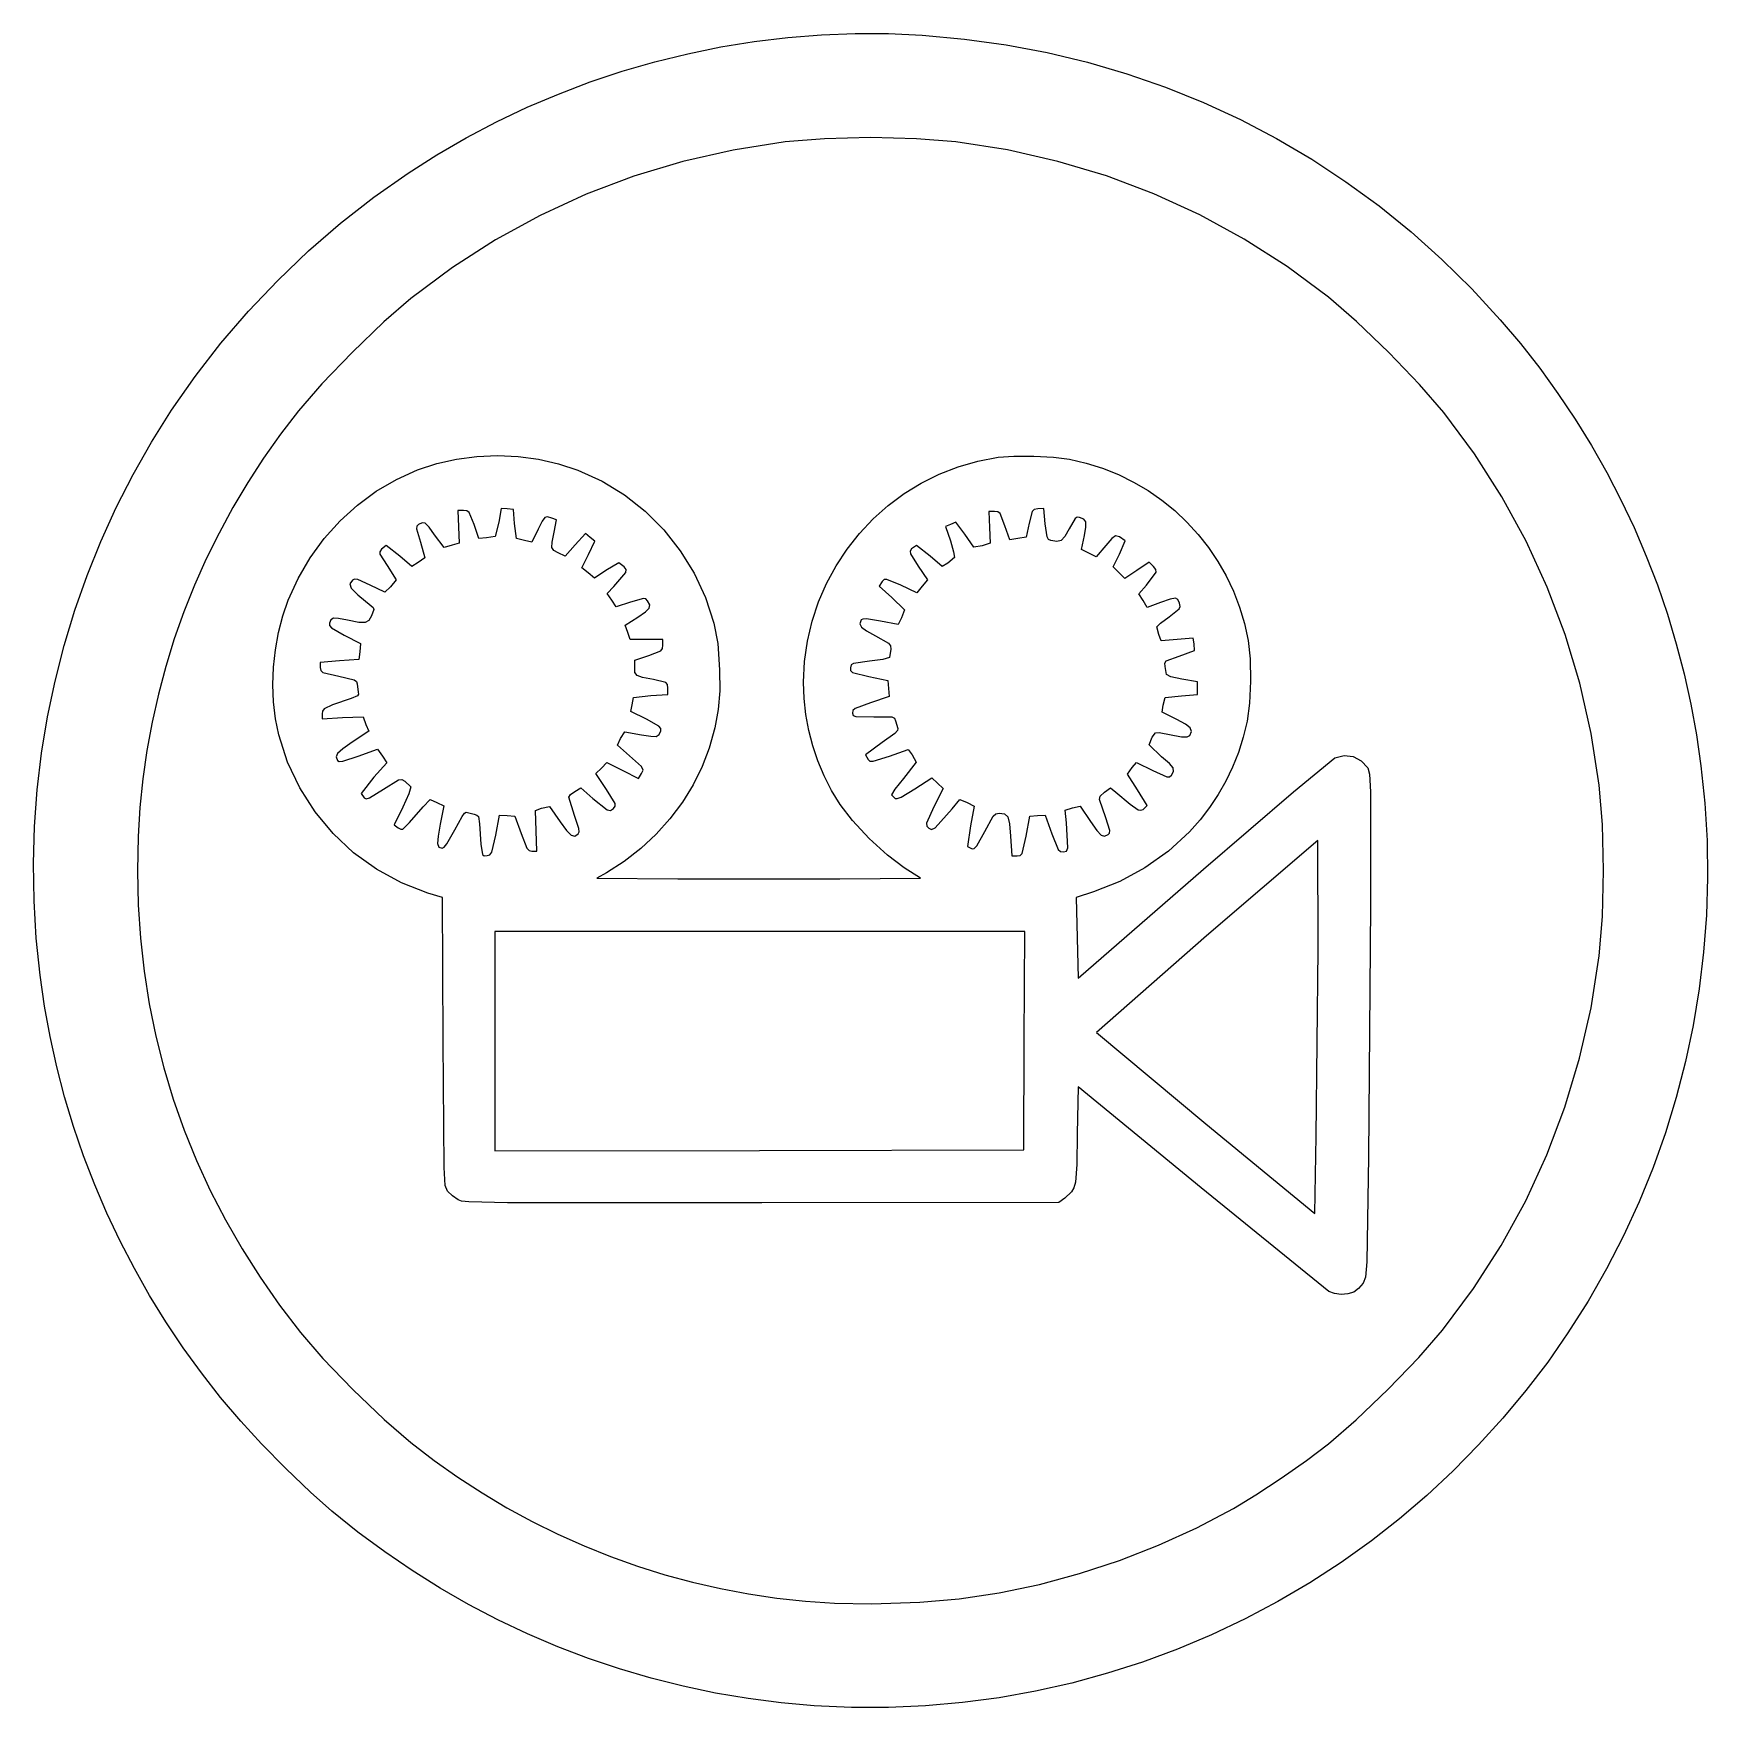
# Model space of a CAD drawing. Extents: x -6 to 237, y 30 to 273.
import ezdxf

# ---------------------------------------------------------------- set-up
doc = ezdxf.new("R2010")
doc.units = 0
doc.layers.add('Calque 1', color=7, linetype='CONTINUOUS')

msp = doc.modelspace()

# ---------------------------------------------------------------- linework, layer by layer
at = {"layer": 'Calque 1', "color": 4}
for p, q in [((98.397182, 272.160109), (103.270086, 272.749883)), ((103.270086, 272.749883), (108.158196, 273.138821)), ((108.158196, 273.138821), (113.053628, 273.324807)), ((113.053628, 273.324807), (117.948501, 273.305728)), ((117.948501, 273.305728), (122.834931, 273.079469)), ((122.834931, 273.079469), (128.97803, 272.517437)), ((83.948538, 269.206909), (88.728526, 270.386507)), ((88.728526, 270.386507), (93.547368, 271.371612)), ((93.547368, 271.371612), (98.397182, 272.160109)), ((128.97803, 272.517437), (135.030871, 271.671471)), ((135.030871, 271.671471), (140.987379, 270.544561)), ((140.987379, 270.544561), (146.841478, 269.1397)), ((74.536662, 266.272688), (79.21529, 267.834931)), ((79.21529, 267.834931), (83.948538, 269.206909)), ((146.841478, 269.1397), (152.587095, 267.459877)), ((69.920539, 264.522294), (74.536662, 266.272688)), ((152.587095, 267.459877), (158.218154, 265.508084)), ((158.218154, 265.508084), (163.728582, 263.287312)), ((65.374803, 262.585864), (69.920539, 264.522294)), ((163.728582, 263.287312), (169.112303, 260.800552)), ((60.907338, 260.465511), (65.374803, 262.585864)), ((169.112303, 260.800552), (174.363243, 258.050796)), ((52.238752, 255.681497), (56.526027, 258.163351)), ((56.526027, 258.163351), (60.907338, 260.465511)), ((115.30831, 258.174388), (108.616312, 258.022583)), ((122.004229, 258.021213), (115.30831, 258.174388)), ((48.053396, 253.022065), (52.238752, 255.681497)), ((95.353666, 256.374596), (88.01258, 254.709577)), ((102.906587, 257.565698), (95.353666, 256.374596)), ((108.616312, 258.022583), (102.906587, 257.565698)), ((127.725715, 257.563158), (122.004229, 258.021213)), ((135.235063, 256.380334), (127.725715, 257.563158)), ((142.541284, 254.725802), (135.235063, 256.380334)), ((174.363243, 258.050796), (179.475328, 255.041034)), ((88.01258, 254.709577), (80.884101, 252.570962)), ((149.640798, 252.601056), (142.541284, 254.725802)), ((179.475328, 255.041034), (184.442482, 251.774258)), ((43.080791, 249.523335), (48.053396, 253.022065)), ((80.884101, 252.570962), (73.969003, 249.959077)), ((156.530022, 250.00759), (149.640798, 252.601056)), ((184.442482, 251.774258), (189.258632, 248.253459)), ((38.247645, 245.739137), (43.080791, 249.523335)), ((73.969003, 249.959077), (67.268057, 246.874243)), ((163.205374, 246.946896), (156.530022, 250.00759)), ((67.268057, 246.874243), (60.782037, 243.316785)), ((169.663272, 243.420467), (163.205374, 246.946896)), ((189.258632, 248.253459), (193.917703, 244.481628)), ((33.580356, 241.695946), (38.247645, 245.739137)), ((193.917703, 244.481628), (198.413619, 240.461755)), ((29.10532, 237.420237), (33.580356, 241.695946)), ((60.782037, 243.316785), (54.511715, 239.287024)), ((175.900135, 239.429797), (169.663272, 243.420467)), ((54.511715, 239.287024), (48.457863, 234.785285)), ((181.912381, 234.976378), (175.900135, 239.429797)), ((198.413619, 240.461755), (202.740307, 236.196833)), ((24.848933, 232.938486), (29.10532, 237.420237)), ((202.740307, 236.196833), (206.891692, 231.689852)), ((48.457863, 234.785285), (44.542299, 231.372126)), ((185.994242, 231.439679), (181.912381, 234.976378)), ((20.837593, 228.277167), (24.848933, 232.938486)), ((44.542299, 231.372126), (39.952148, 226.949444)), ((190.664961, 226.95068), (185.994242, 231.439679)), ((206.891692, 231.689852), (209.829529, 228.21517)), ((17.097695, 223.462756), (20.837593, 228.277167)), ((39.952148, 226.949444), (35.529466, 222.359294)), ((195.15396, 222.279961), (190.664961, 226.95068)), ((209.829529, 228.21517), (212.626556, 224.646165)), ((212.626556, 224.646165), (215.281122, 220.986512)), ((13.655636, 218.521727), (17.097695, 223.462756)), ((35.529466, 222.359294), (32.116308, 218.443729)), ((198.690659, 218.1981), (195.15396, 222.279961)), ((215.281122, 220.986512), (217.791572, 217.239884)), ((10.759073, 213.898534), (13.655636, 218.521727)), ((32.116308, 218.443729), (29.510402, 215.041041)), ((203.144078, 212.185854), (198.690659, 218.1981)), ((217.791572, 217.239884), (220.156255, 213.409956)), ((29.510402, 215.041041), (27.051196, 211.558812)), ((8.082611, 209.177823), (10.759073, 213.898534)), ((55.11861, 211.430544), (58.079534, 211.818691)), ((58.079534, 211.818691), (61.078382, 211.945143)), ((61.078382, 211.945143), (64.079994, 211.809952)), ((64.079994, 211.809952), (67.04921, 211.413169)), ((133.877061, 211.698604), (136.165234, 211.860857)), ((136.165234, 211.860857), (139.035129, 211.856311)), ((139.035129, 211.856311), (141.915646, 211.700859)), ((207.134748, 205.948991), (203.144078, 212.185854)), ((220.156255, 213.409956), (222.373516, 209.500401)), ((27.051196, 211.558812), (24.740086, 208.00075)), ((46.368865, 208.482703), (49.451173, 209.868963)), ((49.451173, 209.868963), (52.230769, 210.780652)), ((52.230769, 210.780652), (55.11861, 211.430544)), ((67.04921, 211.413169), (69.95087, 210.754845)), ((69.95087, 210.754845), (72.749814, 209.835032)), ((72.749814, 209.835032), (76.263349, 208.230485)), ((125.307289, 209.249524), (128.054551, 210.322032)), ((128.054551, 210.322032), (130.915283, 211.14318)), ((130.915283, 211.14318), (133.877061, 211.698604)), ((141.915646, 211.700859), (144.235681, 211.410388)), ((144.235681, 211.410388), (146.689715, 210.8435)), ((146.689715, 210.8435), (149.067645, 210.097376)), ((149.067645, 210.097376), (151.36207, 209.179526)), ((222.373516, 209.500401), (224.441702, 205.514894)), ((5.627707, 204.365854), (8.082611, 209.177823)), ((24.740086, 208.00075), (22.578469, 204.370563)), ((43.44239, 206.763035), (46.368865, 208.482703)), ((76.263349, 208.230485), (79.539556, 206.221364)), ((120.202868, 206.407888), (122.68592, 207.940021)), ((122.68592, 207.940021), (125.307289, 209.249524)), ((151.36207, 209.179526), (153.565592, 208.097458)), ((153.565592, 208.097458), (155.670811, 206.858682)), ((38.161526, 202.428738), (40.697894, 204.736275)), ((40.697894, 204.736275), (43.44239, 206.763035)), ((79.539556, 206.221364), (82.547956, 203.841985)), ((115.701407, 202.733193), (117.870556, 204.667491)), ((117.870556, 204.667491), (120.202868, 206.407888)), ((155.670811, 206.858682), (157.670327, 205.470706)), ((157.670327, 205.470706), (159.556741, 203.94104)), ((210.661177, 199.491092), (207.134748, 205.948991)), ((224.441702, 205.514894), (226.359162, 201.457108)), ((3.395817, 199.468885), (5.627707, 204.365854)), ((22.578469, 204.370563), (20.567739, 200.671961)), ((35.859432, 199.86674), (38.161526, 202.428738)), ((50.111186, 202.179463), (49.599534, 201.899767)), ((50.567718, 202.089634), (50.111186, 202.179463)), ((51.121452, 201.532775), (50.567718, 202.089634)), ((56.129902, 203.945878), (55.277794, 203.945878)), ((55.277794, 203.945878), (55.377309, 201.570436)), ((56.619151, 203.89868), (56.129902, 203.945878)), ((56.95722, 203.649754), (56.619151, 203.89868)), ((57.663069, 201.902708), (56.95722, 203.649754)), ((61.243362, 202.255627), (60.721028, 200.150585)), ((61.601497, 204.259619), (61.243362, 202.255627)), ((62.490274, 204.173304), (61.601497, 204.259619)), ((63.379048, 204.086989), (62.490274, 204.173304)), ((63.537829, 202.046726), (63.379048, 204.086989)), ((67.541307, 202.385714), (66.955633, 201.235565)), ((67.945254, 202.934573), (67.541307, 202.385714)), ((68.358997, 203.033983), (67.945254, 202.934573)), ((68.974058, 202.835785), (68.358997, 203.033983)), ((69.666925, 202.572356), (68.974058, 202.835785)), ((69.284568, 200.789674), (69.666925, 202.572356)), ((82.547956, 203.841985), (85.258069, 201.126662)), ((113.707845, 200.61936), (115.701407, 202.733193)), ((127.698102, 202.252545), (126.922349, 201.938702)), ((129.003541, 200.488656), (127.698102, 202.252545)), ((133.346642, 203.804767), (132.523492, 203.804767)), ((132.523492, 203.804767), (132.608244, 201.492015)), ((133.81763, 203.75433), (133.346642, 203.804767)), ((134.149818, 203.498116), (133.81763, 203.75433)), ((134.858399, 201.738934), (134.149818, 203.498116)), ((138.361095, 202.111434), (137.928703, 200.097563)), ((138.818741, 203.828161), (138.361095, 202.111434)), ((139.129028, 204.085031), (138.818741, 203.828161)), ((139.637843, 204.173874), (139.129028, 204.085031)), ((140.525187, 204.260756), (139.637843, 204.173874)), ((140.721472, 202.010584), (140.525187, 204.260756)), ((145.046095, 202.788746), (144.180972, 201.281934)), ((145.361244, 202.984606), (145.046095, 202.788746)), ((145.723212, 202.943549), (145.361244, 202.984606)), ((146.337403, 202.688901), (145.723212, 202.943549)), ((146.625679, 202.283245), (146.337403, 202.688901)), ((146.635143, 201.545724), (146.625679, 202.283245)), ((159.556741, 203.94104), (161.322653, 202.277193)), ((161.322653, 202.277193), (162.960665, 200.486674)), ((20.567739, 200.671961), (18.709295, 196.908652)), ((33.817759, 197.076595), (35.859432, 199.86674)), ((49.353154, 201.650599), (49.301284, 201.269162)), ((49.301284, 201.269162), (49.858735, 199.343652)), ((49.599534, 201.899767), (49.353154, 201.650599)), ((51.924709, 200.411383), (51.121452, 201.532775)), ((53.303077, 198.583656), (51.924709, 200.411383)), ((55.377309, 201.570436), (55.476826, 199.194991)), ((58.344125, 199.859534), (57.663069, 201.902708)), ((59.450475, 199.954536), (58.344125, 199.859534)), ((60.721028, 200.150585), (59.450475, 199.954536)), ((63.820051, 199.884675), (63.537829, 202.046726)), ((64.99006, 199.567401), (63.820051, 199.884675)), ((66.955633, 201.235565), (66.03663, 199.371919)), ((68.998043, 199.36612), (69.284568, 200.789674)), ((73.841164, 200.606732), (72.382499, 198.962765)), ((74.536774, 200.042313), (73.841164, 200.606732)), ((75.232381, 199.477897), (74.536774, 200.042313)), ((85.258069, 201.126662), (87.639416, 198.109711)), ((111.902292, 198.340356), (113.707845, 200.61936)), ((126.922349, 201.938702), (126.233538, 201.624857)), ((126.233538, 201.624857), (126.936765, 199.533294)), ((130.312614, 198.608994), (129.003541, 200.488656)), ((132.608244, 201.492015), (132.692998, 199.179266)), ((135.547013, 199.673098), (134.858399, 201.738934)), ((136.716364, 199.866175), (135.547013, 199.673098)), ((137.928703, 200.097563), (136.716364, 199.866175)), ((140.987104, 200.118665), (140.721472, 202.010584)), ((141.196085, 199.758369), (140.987104, 200.118665)), ((141.518403, 199.599218), (141.196085, 199.758369)), ((143.57366, 200.161319), (143.043367, 199.580579)), ((144.180972, 201.281934), (143.57366, 200.161319)), ((145.997763, 198.277848), (146.412901, 200.29548)), ((146.412901, 200.29548), (146.635143, 201.545724)), ((150.398375, 199.869874), (149.525386, 198.860425)), ((150.958393, 200.272404), (150.398375, 199.869874)), ((151.511405, 200.143131), (150.958393, 200.272404)), ((152.363373, 199.557173), (151.511405, 200.143131)), ((162.960665, 200.486674), (164.463376, 198.576992)), ((226.359162, 201.457108), (228.12424, 197.330717)), ((1.388397, 194.493176), (3.395817, 199.468885)), ((44.198543, 198.313151), (43.94277, 197.964292)), ((43.94277, 197.964292), (43.946133, 197.585439)), ((43.946133, 197.585439), (45.001468, 195.934247)), ((44.887698, 198.865878), (44.198543, 198.313151)), ((46.851499, 197.328853), (44.887698, 198.865878)), ((48.62635, 195.791829), (46.851499, 197.328853)), ((49.858735, 199.343652), (50.498302, 197.08492)), ((54.456305, 198.889325), (53.303077, 198.583656)), ((55.476826, 199.194991), (54.456305, 198.889325)), ((66.03663, 199.371919), (64.99006, 199.567401)), ((68.966402, 198.583477), (68.998043, 199.36612)), ((69.24848, 198.157902), (68.966402, 198.583477)), ((69.903109, 197.805552), (69.24848, 198.157902)), ((70.923836, 197.318801), (69.903109, 197.805552)), ((72.382499, 198.962765), (70.923836, 197.318801)), ((73.338907, 195.631041), (74.285644, 197.55447)), ((74.285644, 197.55447), (75.232381, 199.477897)), ((87.639416, 198.109711), (89.661518, 194.825447)), ((110.297174, 195.910548), (111.902292, 198.340356)), ((121.291429, 198.364222), (121.077516, 198.038295)), ((121.077516, 198.038295), (121.115468, 197.637273)), ((121.115468, 197.637273), (122.223541, 195.869838)), ((122.009208, 198.865878), (121.291429, 198.364222)), ((123.996608, 197.330535), (122.009208, 198.865878)), ((125.720218, 195.795193), (123.996608, 197.330535)), ((126.936765, 199.533294), (127.393077, 197.954416)), ((127.393077, 197.954416), (127.502655, 197.095473)), ((131.548093, 198.836242), (130.312614, 198.608994)), ((132.692998, 199.179266), (131.548093, 198.836242)), ((142.416234, 199.429838), (141.518403, 199.599218)), ((143.043367, 199.580579), (142.416234, 199.429838)), ((147.057878, 197.73702), (145.997763, 198.277848)), ((148.117989, 197.196192), (147.057878, 197.73702)), ((149.525386, 198.860425), (148.117989, 197.196192)), ((150.602671, 195.755332), (151.525184, 197.626096)), ((151.525184, 197.626096), (152.363373, 199.557173)), ((164.463376, 198.576992), (165.823387, 196.555656)), ((213.721871, 192.81574), (210.661177, 199.491092)), ((228.12424, 197.330717), (229.735285, 193.139395)), ((18.709295, 196.908652), (17.004531, 193.084345)), ((32.062655, 194.084618), (33.817759, 197.076595)), ((45.001468, 195.934247), (46.304604, 193.858663)), ((49.511588, 196.410677), (48.62635, 195.791829)), ((50.498302, 197.08492), (49.511588, 196.410677)), ((74.255063, 194.866202), (73.338907, 195.631041)), ((75.171218, 194.10136), (74.255063, 194.866202)), ((76.809092, 195.21362), (75.171218, 194.10136)), ((78.700932, 196.325878), (76.809092, 195.21362)), ((77.977839, 192.911491), (79.713325, 194.935641)), ((79.465715, 195.761434), (78.700932, 196.325878)), ((79.766475, 195.362466), (79.465715, 195.761434)), ((79.713325, 194.935641), (79.766475, 195.362466)), ((89.661518, 194.825447), (91.293895, 191.308186)), ((108.904912, 193.344298), (110.297174, 195.910548)), ((122.223541, 195.869838), (123.609648, 193.877106)), ((126.542769, 196.272202), (125.720218, 195.795193)), ((127.502655, 197.095473), (126.542769, 196.272202)), ((151.440859, 194.917603), (150.602671, 195.755332)), ((152.279048, 194.079875), (151.440859, 194.917603)), ((154.058758, 195.249773), (152.279048, 194.079875)), ((155.838466, 196.419669), (154.058758, 195.249773)), ((155.426308, 193.115823), (156.844112, 194.973978)), ((156.453727, 195.804408), (155.838466, 196.419669)), ((156.824247, 195.384996), (156.453727, 195.804408)), ((156.844112, 194.973978), (156.824247, 195.384996)), ((165.823387, 196.555656), (167.033299, 194.430175)), ((-0.393096, 189.444987), (1.388397, 194.493176)), ((17.004531, 193.084345), (15.454844, 189.202747)), ((30.620267, 190.917126), (32.062655, 194.084618)), ((39.975234, 193.803), (39.587495, 193.296245)), ((39.587495, 193.296245), (39.796946, 192.665427)), ((39.796946, 192.665427), (40.774377, 191.677638)), ((40.282861, 193.952047), (39.975234, 193.803)), ((40.729431, 193.909986), (40.282861, 193.952047)), ((42.553168, 193.115541), (40.729431, 193.909986)), ((44.687137, 192.059626), (42.553168, 193.115541)), ((45.49587, 192.834442), (44.687137, 192.059626)), ((46.304604, 193.858663), (45.49587, 192.834442)), ((77.035928, 191.895994), (77.977839, 192.911491)), ((107.73793, 190.655973), (108.904912, 193.344298)), ((117.005108, 193.621128), (116.59025, 192.939211)), ((116.59025, 192.939211), (118.41572, 191.279423)), ((117.28226, 193.905693), (117.005108, 193.621128)), ((117.672943, 193.940924), (117.28226, 193.905693)), ((119.72546, 193.077384), (117.672943, 193.940924)), ((122.036592, 191.992838), (119.72546, 193.077384)), ((122.82312, 192.934972), (122.036592, 191.992838)), ((123.609648, 193.877106), (122.82312, 192.934972)), ((154.340238, 191.825599), (155.426308, 193.115823)), ((167.033299, 194.430175), (168.085712, 192.208059)), ((216.315337, 185.926517), (213.721871, 192.81574)), ((229.735285, 193.139395), (231.190643, 188.886816)), ((29.826144, 188.611029), (30.620267, 190.917126)), ((40.774377, 191.677638), (42.690573, 190.099965)), ((42.690573, 190.099965), (42.992198, 189.830342)), ((77.686377, 190.910494), (77.035928, 191.895994)), ((78.336826, 189.924993), (77.686377, 190.910494)), ((80.427641, 190.625968), (78.336826, 189.924993)), ((82.280743, 191.157734), (80.427641, 190.625968)), ((82.640566, 191.085845), (82.280743, 191.157734)), ((82.897085, 190.809136), (82.640566, 191.085845)), ((83.203435, 190.250039), (82.897085, 190.809136)), ((83.124165, 189.763782), (83.203435, 190.250039)), ((91.293895, 191.308186), (92.506069, 187.592243)), ((106.808651, 187.859936), (107.73793, 190.655973)), ((118.41572, 191.279423), (120.246826, 189.525107)), ((154.948176, 190.841933), (154.340238, 191.825599)), ((155.556114, 189.858268), (154.948176, 190.841933)), ((157.479503, 190.552074), (155.556114, 189.858268)), ((158.88023, 191.037241), (157.479503, 190.552074)), ((159.647028, 191.190067), (158.88023, 191.037241)), ((160.023747, 191.00332), (159.647028, 191.190067)), ((160.254239, 190.469767), (160.023747, 191.00332)), ((160.217238, 189.631257), (160.357588, 190.010816)), ((160.357588, 190.010816), (160.254239, 190.469767)), ((168.085712, 192.208059), (168.973226, 189.896817)), ((168.973226, 189.896817), (169.688443, 187.503957)), ((-1.947206, 184.330575), (-0.393096, 189.444987)), ((15.454844, 189.202747), (14.06163, 185.267568)), ((29.205137, 186.190053), (29.826144, 188.611029)), ((36.820566, 188.0675), (36.626083, 187.572431)), ((36.626083, 187.572431), (36.633677, 187.23279)), ((37.194023, 188.28315), (36.820566, 188.0675)), ((37.937666, 188.250747), (37.194023, 188.28315)), ((39.242706, 188.001657), (37.937666, 188.250747)), ((40.89691, 187.681615), (39.242706, 188.001657)), ((41.836592, 187.643288), (40.89691, 187.681615)), ((42.355034, 187.938306), (41.836592, 187.643288)), ((42.745516, 188.618299), (42.355034, 187.938306)), ((43.098784, 189.577442), (42.745516, 188.618299)), ((42.992198, 189.830342), (43.098784, 189.577442)), ((79.649664, 187.256379), (81.462688, 188.437612)), ((81.462688, 188.437612), (82.572756, 189.207321)), ((82.572756, 189.207321), (83.124165, 189.763782)), ((92.506069, 187.592243), (93.088345, 184.592831)), ((106.1295, 184.970554), (106.808651, 187.859936)), ((113.971702, 188.04129), (113.767096, 187.491317)), ((113.767096, 187.491317), (113.983799, 186.987233)), ((114.203715, 188.167216), (113.971702, 188.04129)), ((114.70783, 188.184304), (114.203715, 188.167216)), ((116.760712, 187.878651), (114.70783, 188.184304)), ((119.342377, 187.392825), (116.760712, 187.878651)), ((119.794601, 188.341148), (119.342377, 187.392825)), ((120.246826, 189.525107), (119.794601, 188.341148)), ((156.935715, 187.048714), (157.461475, 187.568175)), ((157.461475, 187.568175), (158.725534, 188.488268)), ((158.725534, 188.488268), (160.217238, 189.631257)), ((169.688443, 187.503957), (170.223962, 185.036989)), ((231.190643, 188.886816), (232.48866, 184.576654)), ((14.06163, 185.267568), (12.826285, 181.282516)), ((28.759849, 183.691654), (29.205137, 186.190053)), ((36.633677, 187.23279), (36.921862, 186.889991)), ((36.921862, 186.889991), (38.779238, 185.841893)), ((38.779238, 185.841893), (41.163409, 184.618527)), ((80.010892, 186.21724), (79.649664, 187.256379)), ((80.372117, 185.1781), (80.010892, 186.21724)), ((82.741138, 185.1781), (80.372117, 185.1781)), ((85.110159, 185.1781), (82.741138, 185.1781)), ((85.110159, 184.354951), (85.110159, 185.1781)), ((113.983799, 186.987233), (114.704901, 186.435491)), ((114.704901, 186.435491), (116.013492, 185.742545)), ((116.013492, 185.742545), (117.92594, 184.678402)), ((157.249777, 185.913631), (156.935715, 187.048714)), ((157.56384, 185.012712), (157.249777, 185.913631)), ((159.891185, 185.20155), (157.56384, 185.012712)), ((162.218528, 185.390391), (159.891185, 185.20155)), ((162.373389, 184.580297), (162.218528, 185.390391)), ((170.223962, 185.036989), (170.499988, 182.375597)), ((218.440083, 178.827003), (216.315337, 185.926517)), ((-3.272477, 179.156202), (-1.947206, 184.330575)), ((28.492884, 181.153285), (28.759849, 183.691654)), ((41.06129, 183.409518), (40.879254, 182.271135)), ((41.163409, 184.618527), (41.06129, 183.409518)), ((81.017937, 182.167729), (83.064048, 182.849767)), ((83.064048, 182.849767), (84.805763, 183.552796)), ((84.805763, 183.552796), (85.059951, 183.884343)), ((85.059951, 183.884343), (85.110159, 184.354951)), ((93.088345, 184.592831), (93.355691, 180.803656)), ((105.712898, 182.002191), (106.1295, 184.970554)), ((118.053307, 182.591296), (117.120983, 182.289674)), ((117.92594, 184.678402), (118.210617, 184.280473)), ((118.266949, 183.781038), (118.053307, 182.591296)), ((118.210617, 184.280473), (118.266949, 183.781038)), ((158.319713, 182.081141), (160.174858, 182.777199)), ((160.174858, 182.777199), (162.430522, 183.612086)), ((162.430522, 183.612086), (162.373389, 184.580297)), ((232.48866, 184.576654), (233.627685, 180.212583)), ((12.826285, 181.282516), (11.750207, 177.251299)), ((28.406844, 178.612402), (28.492884, 181.153285)), ((38.088595, 182.071398), (35.297937, 181.871658)), ((35.297937, 181.871658), (35.297937, 181.107191)), ((35.297937, 181.107191), (35.350882, 180.664717)), ((35.350882, 180.664717), (35.662549, 180.378015)), ((35.662549, 180.378015), (37.979048, 179.83775)), ((40.879254, 182.271135), (38.088595, 182.071398)), ((81.017937, 181.092555), (81.017937, 182.167729)), ((81.058802, 180.378417), (81.017937, 181.092555)), ((81.356216, 179.96421), (81.058802, 180.378417)), ((93.355691, 180.803656), (93.37244, 177.710714)), ((105.57127, 178.969211), (105.712898, 182.002191)), ((112.504615, 181.484445), (112.402431, 181.077677)), ((112.402431, 181.077677), (112.412219, 180.664099)), ((112.412219, 180.664099), (112.71225, 180.385664)), ((112.844886, 181.725249), (112.504615, 181.484445)), ((112.71225, 180.385664), (115.083542, 179.807677)), ((115.16485, 182.026852), (112.844886, 181.725249)), ((117.120983, 182.289674), (115.16485, 182.026852)), ((158.125549, 181.759447), (158.319713, 182.081141)), ((158.18187, 181.275655), (158.125549, 181.759447)), ((158.346826, 180.113673), (158.18187, 181.275655)), ((170.499988, 182.375597), (170.560814, 179.143908)), ((233.627685, 180.212583), (234.606063, 175.798277)), ((-4.367453, 173.928124), (-3.272477, 179.156202)), ((28.504332, 176.106459), (28.406844, 178.612402)), ((37.979048, 179.83775), (40.217767, 179.316227)), ((40.217767, 179.316227), (40.579608, 179.065608)), ((40.579608, 179.065608), (40.664011, 178.72766)), ((40.664011, 178.72766), (40.824816, 177.538116)), ((82.172407, 179.687161), (81.356216, 179.96421)), ((83.769604, 179.384493), (82.172407, 179.687161)), ((85.556374, 178.951939), (83.769604, 179.384493)), ((85.782403, 178.644001), (85.556374, 178.951939)), ((85.815715, 178.11898), (85.782403, 178.644001)), ((85.815715, 177.218037), (85.815715, 178.11898)), ((105.654474, 176.593942), (105.57127, 178.969211)), ((115.083542, 179.807677), (117.847937, 179.251434)), ((117.847937, 179.251434), (117.93334, 178.080208)), ((117.93334, 178.080208), (118.018743, 176.908983)), ((158.966507, 179.768384), (158.346826, 180.113673)), ((160.604604, 179.409811), (158.966507, 179.768384)), ((162.862381, 179.043154), (160.604604, 179.409811)), ((162.862381, 178.129538), (162.862381, 179.043154)), ((162.862381, 177.21592), (162.862381, 178.129538)), ((170.560814, 179.143908), (170.414272, 175.930704)), ((220.094615, 171.520782), (218.440083, 178.827003)), ((11.750207, 177.251299), (10.83479, 173.177626)), ((28.787952, 173.67291), (28.504332, 176.106459)), ((37.061826, 175.671941), (35.849083, 175.08771)), ((39.762628, 176.589457), (37.061826, 175.671941)), ((40.728102, 176.994279), (39.762628, 176.589457)), ((40.858899, 177.225461), (40.728102, 176.994279)), ((40.824816, 177.538116), (40.858899, 177.225461)), ((80.449485, 174.709736), (80.630039, 175.710586)), ((80.630039, 175.710586), (80.861529, 176.776288)), ((80.861529, 176.776288), (83.36409, 177.029591)), ((83.36409, 177.029591), (85.815715, 177.218037)), ((93.37244, 177.710714), (93.152466, 174.990005)), ((105.903998, 174.261435), (105.654474, 176.593942)), ((115.306898, 176.005534), (113.069004, 175.152388)), ((118.018743, 176.908983), (115.306898, 176.005534)), ((157.713324, 174.624318), (157.876895, 175.632289)), ((157.876895, 175.632289), (158.135125, 176.734917)), ((158.135125, 176.734917), (160.546082, 177.022747)), ((160.546082, 177.022747), (162.862381, 177.21592)), ((170.414272, 175.930704), (170.068192, 173.324767)), ((234.606063, 175.798277), (235.422142, 171.33741)), ((-5.230677, 168.652602), (-4.367453, 173.928124)), ((10.83479, 173.177626), (10.081431, 169.065206)), ((29.260306, 171.349211), (28.787952, 173.67291)), ((35.634703, 174.787668), (35.580159, 174.394863)), ((35.580159, 174.394863), (35.580159, 173.67107)), ((35.580159, 173.67107), (38.543492, 173.869571)), ((35.849083, 175.08771), (35.634703, 174.787668)), ((38.543492, 173.869571), (41.506826, 173.942554)), ((41.506826, 173.942554), (41.919274, 172.829907)), ((82.710203, 173.607508), (80.449485, 174.709736)), ((84.53905, 172.598273), (82.710203, 173.607508)), ((93.152466, 174.990005), (92.65385, 172.327512)), ((106.31971, 171.972135), (105.903998, 174.261435)), ((112.723333, 174.845118), (112.681495, 174.495645)), ((112.681495, 174.495645), (112.794066, 174.156819)), ((113.069004, 175.152388), (112.723333, 174.845118)), ((112.794066, 174.156819), (113.177065, 173.983419)), ((113.177065, 173.983419), (115.772497, 173.954718)), ((115.772497, 173.954718), (118.405587, 173.9233)), ((118.405587, 173.9233), (118.795876, 173.730024)), ((118.795876, 173.730024), (118.946295, 173.345936)), ((118.946295, 173.345936), (119.281332, 172.239572)), ((159.864518, 173.559878), (157.713324, 174.624318)), ((161.127429, 172.878874), (159.864518, 173.559878)), ((161.808164, 172.332956), (161.127429, 172.878874)), ((170.068192, 173.324767), (169.501926, 170.997857)), ((30.543588, 167.365643), (29.260306, 171.349211)), ((42.331719, 171.842781), (39.943718, 170.253599)), ((41.919274, 172.829907), (42.331719, 171.842781)), ((78.501531, 169.827314), (78.965338, 170.799928)), ((78.965338, 170.799928), (79.588541, 171.772497)), ((79.588541, 171.772497), (81.986526, 171.344086)), ((81.986526, 171.344086), (83.357535, 171.110944)), ((83.357535, 171.110944), (84.146392, 171.102084)), ((84.146392, 171.102084), (84.557974, 171.360016)), ((84.807627, 172.26623), (84.53905, 172.598273)), ((84.557974, 171.360016), (84.797155, 171.927248)), ((84.797155, 171.927248), (84.807627, 172.26623)), ((92.65385, 172.327512), (91.834676, 169.409216)), ((106.901477, 169.726483), (106.31971, 171.972135)), ((118.849427, 171.534991), (117.02476, 170.195433)), ((119.223345, 171.952041), (118.849427, 171.534991)), ((119.281332, 172.239572), (119.223345, 171.952041)), ((155.810164, 169.88156), (156.250578, 170.965364)), ((156.250578, 170.965364), (156.730352, 171.611691)), ((156.730352, 171.611691), (157.308911, 171.677202)), ((157.308911, 171.677202), (160.538894, 171.052412)), ((160.538894, 171.052412), (161.371123, 171.046137)), ((161.371123, 171.046137), (161.756993, 171.236464)), ((161.756993, 171.236464), (161.990195, 171.819646)), ((161.990195, 171.819646), (161.808164, 172.332956)), ((169.501926, 170.997857), (168.802404, 168.769454)), ((221.27744, 164.011434), (220.094615, 171.520782)), ((235.422142, 171.33741), (236.074269, 166.833656)), ((-5.860693, 163.335896), (-5.230677, 168.652602)), ((10.081431, 169.065206), (9.491526, 164.917746)), ((37.817697, 168.623563), (37.603681, 168.109391)), ((37.603681, 168.109391), (37.795652, 167.597964)), ((38.557707, 169.288844), (37.817697, 168.623563)), ((38.55006, 167.515433), (40.78833, 168.232964)), ((39.943718, 170.253599), (38.557707, 169.288844)), ((40.78833, 168.232964), (43.634141, 169.232545)), ((43.634141, 169.232545), (44.333775, 168.237119)), ((44.333775, 168.237119), (44.948983, 167.24169)), ((79.406956, 169.070414), (78.501531, 169.827314)), ((82.019511, 166.718495), (79.406956, 169.070414)), ((91.834676, 169.409216), (90.823884, 166.711037)), ((107.649167, 167.524922), (106.901477, 169.726483)), ((117.02476, 170.195433), (114.602381, 168.397455)), ((114.602381, 168.397455), (114.955159, 167.732931)), ((115.673069, 167.477602), (118.046619, 168.23468)), ((118.046619, 168.23468), (120.785303, 169.215036)), ((120.785303, 169.215036), (121.36273, 168.404112)), ((121.36273, 168.404112), (121.940159, 167.331854)), ((157.644609, 168.137201), (155.810164, 169.88156)), ((158.767228, 167.164351), (157.644609, 168.137201)), ((168.802404, 168.769454), (167.967357, 166.635202)), ((176.831924, 163.063445), (182.820539, 167.989412)), ((182.820539, 167.989412), (184.171178, 168.323828)), ((184.171178, 168.323828), (185.476761, 168.170502)), ((185.476761, 168.170502), (186.65211, 167.555802)), ((32.311619, 163.616066), (30.543588, 167.365643)), ((37.795652, 167.597964), (38.035903, 167.466988)), ((38.035903, 167.466988), (38.55006, 167.515433)), ((44.948983, 167.24169), (43.086793, 165.161021)), ((75.375832, 165.696249), (76.180086, 166.500507)), ((76.911716, 163.402189), (75.375832, 165.696249)), ((76.180086, 166.500507), (76.984341, 167.304761)), ((76.984341, 167.304761), (79.276916, 166.152078)), ((79.276916, 166.152078), (81.569489, 164.999395)), ((81.569489, 164.999395), (82.019958, 165.686899)), ((82.238498, 166.177179), (82.019511, 166.718495)), ((82.019958, 165.686899), (82.238498, 166.177179)), ((90.823884, 166.711037), (89.523661, 164.080576)), ((108.562648, 165.367894), (107.649167, 167.524922)), ((114.955159, 167.732931), (115.219568, 167.49696)), ((115.219568, 167.49696), (115.673069, 167.477602)), ((121.940159, 167.331854), (120.112688, 164.976532)), ((152.702381, 165.598172), (153.350403, 166.567774)), ((154.113492, 163.333553), (152.702381, 165.598172)), ((153.350403, 166.567774), (153.998425, 167.321144)), ((153.998425, 167.321144), (156.340892, 166.143374)), ((156.340892, 166.143374), (158.399759, 165.210507)), ((159.313991, 166.518069), (158.767228, 167.164351)), ((159.070562, 165.476297), (159.382551, 166.016127)), ((159.382551, 166.016127), (159.313991, 166.518069)), ((167.967357, 166.635202), (166.994515, 164.590745)), ((186.65211, 167.555802), (187.612048, 166.506097)), ((187.612048, 166.506097), (187.891976, 165.624862)), ((187.891976, 165.624862), (188.03111, 163.042122)), ((236.074269, 166.833656), (236.636212, 161.394204)), ((-6.256045, 157.984263), (-5.860693, 163.335896)), ((9.491526, 164.917746), (9.066471, 160.738956)), ((34.526029, 160.141229), (32.311619, 163.616066)), ((43.086793, 165.161021), (41.224604, 162.804338)), ((42.453567, 162.173318), (44.485537, 163.432923)), ((44.485537, 163.432923), (46.657551, 164.782549)), ((46.657551, 164.782549), (47.1423, 164.827306)), ((47.1423, 164.827306), (47.594325, 164.588908)), ((47.594325, 164.588908), (48.454781, 163.74365)), ((48.454781, 163.74365), (48.179364, 162.726809)), ((72.303612, 163.099898), (73.181275, 163.599474)), ((73.181275, 163.599474), (74.912384, 162.092102)), ((78.166048, 161.355047), (76.911716, 163.402189)), ((89.523661, 164.080576), (87.95689, 161.545663)), ((109.641787, 163.255843), (108.562648, 165.367894)), ((110.886452, 161.189211), (109.641787, 163.255843)), ((118.845648, 163.420674), (118.365597, 162.620484)), ((120.112688, 164.976532), (118.845648, 163.420674)), ((119.746215, 162.243393), (121.753582, 163.457254)), ((121.753582, 163.457254), (124.210795, 165.092494)), ((124.210795, 165.092494), (125.032005, 164.305726)), ((125.853215, 163.518956), (124.531687, 160.85175)), ((125.032005, 164.305726), (125.853215, 163.518956)), ((149.326411, 162.986939), (150.199084, 163.632135)), ((150.199084, 163.632135), (151.006093, 162.975116)), ((155.524604, 161.035454), (154.113492, 163.333553)), ((158.399759, 165.210507), (158.801233, 165.219824)), ((158.801233, 165.219824), (159.070562, 165.476297)), ((166.994515, 164.590745), (165.881609, 162.631728)), ((221.735495, 158.289947), (221.27744, 164.011434)), ((9.066471, 160.738956), (8.807663, 156.532545)), ((41.224604, 162.804338), (41.658763, 162.168003)), ((41.658763, 162.168003), (41.971326, 162.045112)), ((41.971326, 162.045112), (42.453567, 162.173318)), ((47.314575, 160.810068), (46.030083, 158.252492)), ((48.179364, 162.726809), (47.314575, 160.810068)), ((48.259283, 158.587114), (50.262711, 160.861681)), ((50.262711, 160.861681), (51.259571, 161.945259)), ((51.259571, 161.945259), (52.265439, 161.465594)), ((52.265439, 161.465594), (53.27131, 160.985927)), ((53.27131, 160.985927), (52.728749, 158.315958)), ((66.570643, 160.342545), (67.485647, 160.686418)), ((67.485647, 160.686418), (68.602383, 160.905615)), ((68.602383, 160.905615), (70.183804, 158.660387)), ((71.424165, 162.266798), (71.683189, 162.6491)), ((72.274763, 159.621489), (71.424165, 162.266798)), ((71.683189, 162.6491), (72.303612, 163.099898)), ((74.912384, 162.092102), (77.034577, 160.40157)), ((77.916109, 160.627135), (78.186245, 160.944625)), ((78.186245, 160.944625), (78.166048, 161.355047)), ((87.95689, 161.545663), (86.146454, 159.134124)), ((112.685713, 158.863285), (110.886452, 161.189211)), ((118.365597, 162.620484), (118.871173, 162.090217)), ((118.871173, 162.090217), (119.198091, 162.048892)), ((119.198091, 162.048892), (119.746215, 162.243393)), ((124.531687, 160.85175), (123.45871, 158.481108)), ((127.17465, 160.564786), (128.316922, 161.913743)), ((128.316922, 161.913743), (129.361873, 161.477134)), ((129.361873, 161.477134), (130.405886, 160.973757)), ((130.405886, 160.973757), (129.860017, 158.098319)), ((143.624924, 160.374729), (144.692079, 160.702248)), ((144.692079, 160.702248), (145.801698, 160.968378)), ((145.801698, 160.968378), (147.306318, 158.719767)), ((148.622783, 161.906589), (148.721977, 162.395828)), ((149.547662, 159.27542), (148.622783, 161.906589)), ((148.721977, 162.395828), (149.326411, 162.986939)), ((151.006093, 162.975116), (153.086641, 161.240327)), ((153.086641, 161.240327), (154.235326, 160.413477)), ((154.942393, 160.474148), (155.524604, 161.035454)), ((164.626371, 160.753796), (163.226531, 158.952593)), ((163.709048, 151.776903), (176.831924, 163.063445)), ((165.881609, 162.631728), (164.626371, 160.753796)), ((188.03111, 163.042122), (188.012059, 146.525399)), ((236.636212, 161.394204), (236.953809, 155.957278)), ((37.148447, 156.981883), (34.526029, 160.141229)), ((46.030083, 158.252492), (46.641399, 157.824307)), ((47.309994, 157.630775), (48.259283, 158.587114)), ((52.728749, 158.315958), (52.413963, 156.569186)), ((54.843434, 157.513481), (55.908422, 159.431667)), ((55.908422, 159.431667), (56.288192, 159.934116)), ((56.288192, 159.934116), (56.529907, 160.077053)), ((56.529907, 160.077053), (57.664048, 159.796295)), ((57.664048, 159.796295), (58.081106, 159.669179)), ((58.081106, 159.669179), (58.315029, 159.456436)), ((58.315029, 159.456436), (58.440159, 158.403012)), ((58.440159, 158.403012), (58.623014, 155.430337)), ((60.807177, 156.758548), (61.339753, 159.665663)), ((61.339753, 159.665663), (62.463691, 159.58077)), ((62.463691, 159.58077), (63.587633, 159.495878)), ((63.587633, 159.495878), (64.486643, 156.955878)), ((66.668179, 157.379211), (66.570643, 160.342545)), ((70.183804, 158.660387), (71.079708, 157.394918)), ((72.878463, 157.716783), (72.274763, 159.621489)), ((77.034577, 160.40157), (77.5029, 160.337037)), ((77.5029, 160.337037), (77.916109, 160.627135)), ((86.146454, 159.134124), (84.115236, 156.873788)), ((115.133073, 156.26595), (112.685713, 158.863285)), ((123.45871, 158.481108), (123.476609, 158.053941)), ((124.693526, 157.797264), (127.17465, 160.564786)), ((131.912439, 157.276226), (133.138763, 159.49076)), ((133.138763, 159.49076), (133.547137, 159.839396)), ((133.547137, 159.839396), (134.003305, 159.91489)), ((134.003305, 159.91489), (134.809751, 159.820166)), ((134.809751, 159.820166), (135.278909, 159.390096)), ((135.278909, 159.390096), (135.529294, 158.388943)), ((135.529294, 158.388943), (135.679426, 156.580971)), ((137.944753, 156.6031), (138.485045, 159.495878)), ((138.485045, 159.495878), (139.599927, 159.579382)), ((139.599927, 159.579382), (140.714809, 159.662883)), ((140.714809, 159.662883), (141.667106, 156.953795)), ((143.786104, 158.524193), (143.624924, 160.374729)), ((144.014983, 154.872066), (143.786104, 158.524193)), ((147.306318, 158.719767), (148.211796, 157.429079)), ((150.098071, 157.415091), (149.547662, 159.27542)), ((154.235326, 160.413477), (154.595766, 160.352812)), ((154.595766, 160.352812), (154.942393, 160.474148)), ((163.226531, 158.952593), (161.679819, 157.223763)), ((221.888669, 151.594029), (221.735495, 158.289947)), ((-6.415277, 152.603963), (-6.256045, 157.984263)), ((8.807663, 156.532545), (8.705717, 151.547981)), ((40.140502, 154.178775), (37.148447, 156.981883)), ((46.641399, 157.824307), (47.004363, 157.613865)), ((47.004363, 157.613865), (47.309994, 157.630775)), ((52.413963, 156.569186), (52.347159, 155.50778)), ((53.706281, 155.463944), (54.843434, 157.513481)), ((60.24558, 154.257285), (60.807177, 156.758548)), ((60.807177, 156.758548), (60.807177, 156.758548)), ((64.486643, 156.955878), (65.350918, 154.838073)), ((66.765715, 154.415878), (66.668179, 157.379211)), ((71.079708, 157.394918), (71.766997, 156.715174)), ((71.766997, 156.715174), (72.317901, 156.573221)), ((72.317901, 156.573221), (72.804649, 156.921125)), ((72.804649, 156.921125), (72.918628, 157.219142)), ((72.918628, 157.219142), (72.878463, 157.716783)), ((84.115236, 156.873788), (81.886119, 154.792482)), ((117.788668, 153.830982), (115.133073, 156.26595)), ((123.476609, 158.053941), (123.774604, 157.767634)), ((123.774604, 157.767634), (124.187406, 157.562477)), ((124.187406, 157.562477), (124.693526, 157.797264)), ((129.860017, 158.098319), (129.433224, 155.098497)), ((130.753975, 155.177522), (131.912439, 157.276226)), ((135.679426, 156.580971), (135.854313, 153.710322)), ((137.373371, 154.093392), (137.944753, 156.6031)), ((137.944753, 156.6031), (137.944753, 156.6031)), ((141.667106, 156.953795), (142.587986, 154.653663)), ((148.211796, 157.429079), (148.840942, 156.756019)), ((148.840942, 156.756019), (149.346237, 156.587465)), ((149.346237, 156.587465), (149.880159, 156.810296)), ((149.880159, 156.810296), (150.075705, 157.025814)), ((150.075705, 157.025814), (150.098071, 157.415091)), ((161.679819, 157.223763), (158.618976, 154.40546)), ((180.339097, 155.968207), (164.165939, 142.09039)), ((180.413553, 140.093207), (180.339097, 155.968207)), ((236.953809, 155.957278), (237.028833, 150.530436)), ((43.463823, 151.772655), (40.140502, 154.178775)), ((52.347159, 155.50778), (52.54031, 154.981276)), ((52.54031, 154.981276), (53.005386, 154.839211)), ((53.005386, 154.839211), (53.312599, 154.989915)), ((53.312599, 154.989915), (53.706281, 155.463944)), ((58.623014, 155.430337), (58.883114, 153.937869)), ((58.883114, 153.937869), (59.124235, 153.755526)), ((59.124235, 153.755526), (59.540236, 153.76616)), ((59.540236, 153.76616), (59.96132, 153.879599)), ((59.96132, 153.879599), (60.24558, 154.257285)), ((65.350918, 154.838073), (65.680816, 154.494826)), ((65.680816, 154.494826), (66.075684, 154.415878)), ((66.075684, 154.415878), (66.765715, 154.415878)), ((81.886119, 154.792482), (79.481984, 152.918034)), ((120.212629, 151.992156), (117.788668, 153.830982)), ((129.433224, 155.098497), (130.075452, 154.770293)), ((130.075452, 154.770293), (130.39207, 154.813423)), ((130.39207, 154.813423), (130.753975, 155.177522)), ((135.854313, 153.710322), (136.629388, 153.710322)), ((136.629388, 153.710322), (137.080951, 153.763574)), ((137.080951, 153.763574), (137.373371, 154.093392)), ((142.587986, 154.653663), (142.925784, 154.346871)), ((142.925784, 154.346871), (143.357005, 154.330294)), ((143.357005, 154.330294), (143.819007, 154.428932)), ((143.819007, 154.428932), (144.014983, 154.872066)), ((158.618976, 154.40546), (155.22343, 151.978687)), ((-6.336932, 147.201256), (-6.415277, 152.603963)), ((8.705717, 151.547981), (8.815965, 146.620739)), ((47.080041, 149.804271), (43.463823, 151.772655)), ((76.925715, 151.278272), (75.514604, 150.464767)), ((79.481984, 152.918034), (76.925715, 151.278272)), ((122.577321, 150.464767), (120.212629, 151.992156)), ((145.505715, 135.960859), (163.709048, 151.776903)), ((155.22343, 151.978687), (151.565345, 149.988631)), ((221.736865, 144.90203), (221.888669, 151.594029)), ((50.950783, 148.314372), (47.080041, 149.804271)), ((75.514604, 150.464767), (87.297381, 150.391115)), ((87.297381, 150.391115), (110.82874, 150.391115)), ((110.82874, 150.391115), (122.577321, 150.464767)), ((151.565345, 149.988631), (147.716883, 148.480479)), ((237.028833, 150.530436), (236.863056, 145.121239)), ((-6.019554, 141.782401), (-6.336932, 147.201256)), ((8.815965, 146.620739), (9.137977, 141.752131)), ((53.067458, 147.657325), (50.950783, 148.314372)), ((53.143254, 126.715502), (53.067458, 147.657325)), ((147.716883, 148.480479), (145.223492, 147.663248)), ((145.223492, 147.663248), (145.364604, 141.801702)), ((188.012059, 146.525399), (187.729836, 109.965878)), ((221.27998, 139.192306), (221.736865, 144.90203)), ((236.863056, 145.121239), (236.45825, 139.737247)), ((-5.461686, 136.353656), (-6.019554, 141.782401)), ((9.137977, 141.752131), (9.671325, 136.943471)), ((99.223621, 142.703656), (60.697937, 142.703656)), ((60.697937, 142.703656), (60.697937, 126.757093)), ((137.749303, 142.703656), (99.223621, 142.703656)), ((137.676399, 126.828656), (137.749303, 142.703656)), ((145.364604, 141.801702), (145.505715, 135.960859)), ((164.165939, 142.09039), (148.186826, 128.0443)), ((180.131331, 112.958545), (180.413553, 140.093207)), ((180.413553, 140.093207), (180.413553, 140.093207)), ((220.088877, 131.639385), (221.27998, 139.192306)), ((236.45825, 139.737247), (235.816188, 134.386021)), ((-4.816253, 131.87756), (-5.461686, 136.353656)), ((9.671325, 136.943471), (10.41558, 132.19607)), ((235.816188, 134.386021), (234.938641, 129.07512)), ((-4.003695, 127.435661), (-4.816253, 131.87756)), ((10.41558, 132.19607), (11.370311, 127.511242)), ((218.423856, 124.298298), (220.088877, 131.639385)), ((234.938641, 129.07512), (233.827382, 123.812106)), ((-3.02615, 123.032707), (-4.003695, 127.435661)), ((11.370311, 127.511242), (12.53509, 122.890298)), ((53.285052, 108.38747), (53.143254, 126.715502)), ((60.697937, 126.757093), (60.697937, 110.81053)), ((137.603492, 110.953656), (137.676399, 126.828656)), ((137.676399, 126.828656), (137.676399, 126.828656)), ((148.186826, 128.0443), (164.061826, 114.770291)), ((216.285242, 117.16982), (218.423856, 124.298298)), ((-1.885751, 118.673441), (-3.02615, 123.032707)), ((12.53509, 122.890298), (13.909488, 118.334553)), ((233.827382, 123.812106), (232.484183, 118.604537)), ((145.498095, 120.125878), (145.364604, 113.324641)), ((163.417541, 105.460209), (145.498095, 120.125878)), ((-0.584636, 114.362611), (-1.885751, 118.673441)), ((13.909488, 118.334553), (15.493075, 113.845318)), ((213.673356, 110.254721), (216.285242, 117.16982)), ((232.484183, 118.604537), (230.910817, 113.459975)), ((164.061826, 114.770291), (179.936826, 101.698991)), ((0.875061, 110.104962), (-0.584636, 114.362611)), ((15.493075, 113.845318), (17.285422, 109.423905)), ((145.364604, 113.324641), (145.319603, 108.849805)), ((179.936826, 101.698991), (180.131331, 112.958545)), ((230.910817, 113.459975), (229.109056, 108.38598)), ((2.491204, 105.905238), (0.875061, 110.104962)), ((60.697937, 110.81053), (99.150715, 110.882093)), ((99.150715, 110.882093), (137.603492, 110.953656)), ((187.729836, 109.965878), (187.499452, 94.6702)), ((210.588522, 103.553776), (213.673356, 110.254721)), ((17.285422, 109.423905), (19.2861, 105.071628)), ((53.467439, 105.797828), (53.285052, 108.38747)), ((145.319603, 108.849805), (145.094711, 106.265778)), ((229.109056, 108.38598), (227.080671, 103.390112)), ((4.261657, 101.768187), (2.491204, 105.905238)), ((19.2861, 105.071628), (21.494679, 100.7898)), ((53.803553, 104.977002), (53.467439, 105.797828)), ((54.500628, 104.268824), (53.803553, 104.977002)), ((144.555094, 104.870797), (143.56592, 103.963099)), ((144.87267, 105.463517), (144.555094, 104.870797)), ((145.094711, 106.265778), (144.87267, 105.463517)), ((181.981272, 90.37262), (163.417541, 105.460209)), ((55.355775, 103.684924), (54.500628, 104.268824)), ((55.845274, 103.529882), (55.355775, 103.684924)), ((56.915148, 103.412231), (55.845274, 103.529882)), ((62.508966, 103.272678), (56.915148, 103.412231)), ((99.503492, 103.26159), (62.508966, 103.272678)), ((142.683492, 103.333656), (99.503492, 103.26159)), ((143.56592, 103.963099), (142.683492, 103.333656)), ((207.031064, 97.067756), (210.588522, 103.553776)), ((227.080671, 103.390112), (224.827435, 98.479932)), ((6.184285, 97.698554), (4.261657, 101.768187)), ((21.494679, 100.7898), (23.91073, 96.579732)), ((8.256952, 93.701085), (6.184285, 97.698554)), ((224.827435, 98.479932), (222.351121, 93.662998)), ((23.91073, 96.579732), (26.533824, 92.442738)), ((203.001304, 90.797434), (207.031064, 97.067756)), ((10.477523, 89.780524), (8.256952, 93.701085)), ((187.499452, 94.6702), (187.29387, 92.460166)), ((222.351121, 93.662998), (219.653501, 88.946873)), ((26.533824, 92.442738), (29.363532, 88.38013)), ((182.801377, 90.075939), (181.981272, 90.37262)), ((181.981272, 90.37262), (181.981272, 90.37262)), ((185.574923, 90.258783), (184.729278, 90.014869)), ((186.27199, 90.788975), (185.574923, 90.258783)), ((186.928757, 91.599338), (186.27199, 90.788975)), ((187.29387, 92.460166), (186.928757, 91.599338)), ((198.499566, 84.743582), (203.001304, 90.797434)), ((12.843861, 85.941619), (10.477523, 89.780524)), ((29.363532, 88.38013), (32.399424, 84.39322)), ((183.761071, 89.955305), (182.801377, 90.075939)), ((184.729278, 90.014869), (183.761071, 89.955305)), ((219.653501, 88.946873), (216.736346, 84.339115)), ((15.353832, 82.189114), (12.843861, 85.941619)), ((32.399424, 84.39322), (35.675031, 80.653506)), ((195.034526, 80.767185), (198.499566, 84.743582)), ((216.736346, 84.339115), (213.786878, 80.111931)), ((18.005299, 78.527755), (15.353832, 82.189114)), ((35.675031, 80.653506), (40.042535, 76.145016)), ((190.576502, 76.149568), (195.034526, 80.767185)), ((20.796128, 74.962288), (18.005299, 78.527755)), ((213.786878, 80.111931), (210.624976, 75.976689)), ((40.042535, 76.145016), (44.603094, 71.76283)), ((185.933214, 71.695796), (190.576502, 76.149568)), ((210.624976, 75.976689), (207.267966, 71.951711)), ((23.724182, 71.497459), (20.796128, 74.962288)), ((26.732216, 68.238928), (23.724182, 71.497459)), ((44.603094, 71.76283), (48.457863, 68.402026)), ((181.912381, 68.210934), (185.933214, 71.695796)), ((207.267966, 71.951711), (203.733174, 68.055319)), ((30.293844, 64.632488), (26.732216, 68.238928)), ((48.457863, 68.402026), (51.835703, 65.814708)), ((178.701715, 65.785221), (181.912381, 68.210934)), ((51.835703, 65.814708), (55.293207, 63.371616)), ((175.046622, 63.222143), (178.701715, 65.785221)), ((203.733174, 68.055319), (200.037923, 64.305835)), ((33.888176, 61.191155), (30.293844, 64.632488)), ((55.293207, 63.371616), (58.826828, 61.074094)), ((200.037923, 64.305835), (196.199539, 60.72158)), ((36.994321, 58.427946), (33.888176, 61.191155)), ((58.826828, 61.074094), (62.433021, 58.923485)), ((171.367187, 60.806836), (175.046622, 63.222143)), ((62.433021, 58.923485), (66.10824, 56.921131)), ((162.751187, 56.007106), (168.083492, 58.824434)), ((168.083492, 58.824434), (171.367187, 60.806836)), ((196.199539, 60.72158), (192.235348, 57.320876)), ((40.775911, 55.382423), (36.994321, 58.427946)), ((66.10824, 56.921131), (69.848938, 55.068376)), ((157.212264, 53.477901), (162.751187, 56.007106)), ((192.235348, 57.320876), (188.162675, 54.122045)), ((44.658083, 52.498927), (40.775911, 55.382423)), ((69.848938, 55.068376), (73.65157, 53.366563)), ((188.162675, 54.122045), (183.746293, 50.962453)), ((48.63647, 49.779219), (44.658083, 52.498927)), ((73.65157, 53.366563), (77.51259, 51.817034)), ((77.51259, 51.817034), (81.428452, 50.421133)), ((145.719199, 49.34499), (151.517882, 51.252102)), ((151.517882, 51.252102), (157.212264, 53.477901)), ((52.706702, 47.225062), (48.63647, 49.779219)), ((81.428452, 50.421133), (85.395611, 49.180202)), ((85.395611, 49.180202), (89.410519, 48.095586)), ((139.867371, 47.771848), (145.719199, 49.34499)), ((183.746293, 50.962453), (179.202646, 48.012129)), ((56.864413, 44.838219), (52.706702, 47.225062)), ((89.410519, 48.095586), (93.469632, 47.168625)), ((93.469632, 47.168625), (97.569403, 46.400665)), ((97.569403, 46.400665), (101.706287, 45.793047)), ((128.208916, 45.6886), (134.013558, 46.547957)), ((134.013558, 46.547957), (139.867371, 47.771848)), ((179.202646, 48.012129), (174.540474, 45.273659)), ((61.105233, 42.620453), (56.864413, 44.838219)), ((101.706287, 45.793047), (105.876737, 45.347114)), ((105.876737, 45.347114), (110.077208, 45.06421)), ((110.077208, 45.06421), (115.439823, 44.935596)), ((115.439823, 44.935596), (122.504604, 45.209058)), ((122.504604, 45.209058), (128.208916, 45.6886)), ((122.504604, 45.209058), (122.504604, 45.209058)), ((174.540474, 45.273659), (169.768518, 42.749632)), ((65.424795, 40.573525), (61.105233, 42.620453)), ((169.768518, 42.749632), (164.895518, 40.442635)), ((69.81873, 38.699199), (65.424795, 40.573525)), ((164.895518, 40.442635), (159.930215, 38.355255)), ((74.282672, 36.999237), (69.81873, 38.699199)), ((78.81225, 35.475402), (74.282672, 36.999237)), ((159.930215, 38.355255), (154.881351, 36.490082)), ((83.403098, 34.129456), (78.81225, 35.475402)), ((88.050847, 32.963162), (83.403098, 34.129456)), ((149.757664, 34.849702), (144.567898, 33.436703)), ((154.881351, 36.490082), (149.757664, 34.849702)), ((92.751129, 31.978283), (88.050847, 32.963162)), ((97.499576, 31.17658), (92.751129, 31.978283)), ((139.320791, 32.253674), (134.025085, 31.303201)), ((144.567898, 33.436703), (139.320791, 32.253674)), ((102.29182, 30.559818), (97.499576, 31.17658)), ((107.123492, 30.129758), (102.29182, 30.559818)), ((112.531084, 29.878631), (107.123492, 30.129758)), ((107.123492, 30.129758), (107.123492, 30.129758)), ((117.933779, 29.872999), (112.531084, 29.878631)), ((123.322839, 30.110276), (117.933779, 29.872999)), ((128.689521, 30.587872), (123.322839, 30.110276)), ((134.025085, 31.303201), (128.689521, 30.587872))]:
    msp.add_line(p, q, dxfattribs=at)

doc.saveas('drawing.dxf')
